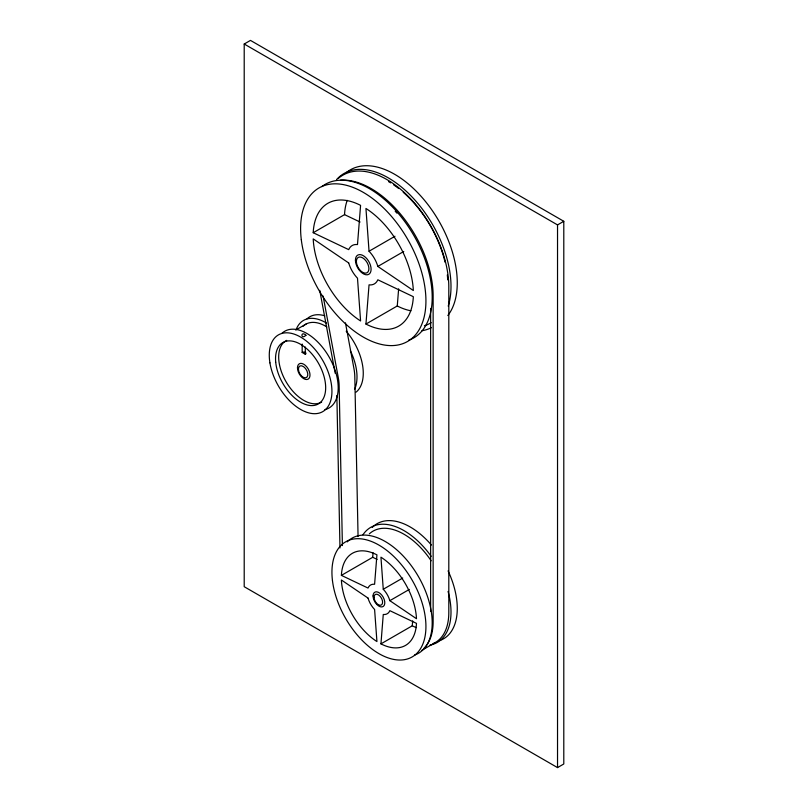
<?xml version="1.0" encoding="UTF-8"?>
<svg xmlns="http://www.w3.org/2000/svg" width="808" height="808" viewBox="0 0 808 808"><rect width="100%" height="100%" fill="white"/><g stroke="black" fill="none" stroke-linecap="round" stroke-linejoin="round"><path stroke-width="1.21" d="M365.943 324.059L369.044 284.86A22.159 12.787 60 0 0 377.831 279.79L413.332 296.698A70.892 40.935 60 0 1 365.943 324.059L397.273 305.969A70.892 40.935 60 0 0 410.959 310.787M397.273 305.969L398.637 288.82M380.942 643.875L383.265 614.484A16.614 9.595 60 0 0 389.85 610.676L416.484 623.362A53.176 30.704 60 0 1 380.942 643.875L412.272 625.786A53.176 30.704 60 0 0 416.322 627.624M412.272 625.786L412.656 620.887M244.208 44.016L250.47 40.4L563.792 221.291L563.792 763.984L557.53 767.6L244.208 586.709L244.208 44.016L557.53 224.907L563.792 221.291M313.211 232.724A70.892 40.935 60 0 1 360.59 205.363L357.489 244.561A22.159 12.787 60 0 0 348.713 249.632L313.211 232.724L344.541 214.635A70.892 40.935 60 0 1 347.208 200.374M369.044 251.238L365.943 208.454A70.892 40.935 60 0 1 413.332 290.526L377.831 266.438A22.159 12.787 60 0 0 369.044 251.238L394.981 236.259M377.831 266.438L403.758 251.47M295.688 330.048L306.131 324.018M341.39 575.377A53.176 30.704 60 0 1 376.932 554.854L374.599 584.255A16.614 9.595 60 0 0 368.014 588.052L341.39 575.377L372.72 557.288A53.176 30.704 60 0 1 373.155 552.854M383.265 589.264L380.942 557.177A53.176 30.704 60 0 1 416.484 618.726L389.85 600.667A16.614 9.595 60 0 0 383.265 589.264L402.717 578.033M389.85 600.667L409.303 589.436M421.837 650.319L435.421 642.481M344.541 214.635L360.075 222.028M372.72 557.288L377.154 559.399M302.172 344.046L302.172 352.45L305.303 354.257A2.212 1.283 0 0 0 305.879 353.682M345.45 322.857L353.954 368.63A43.42 25.068 60 0 1 354.803 376.558L358.065 536.532M323.109 296.031L338.289 377.669A43.42 25.068 60 0 1 339.138 385.598L342.4 545.582M319.756 290.355L335.169 373.225M336.855 395.556L339.976 547.945M557.53 224.907L557.53 767.6M430.634 308.444L430.634 611.333M305.303 347.056L305.303 354.257M423.695 648.551A65.579 37.865 60 0 0 433.139 621.615L433.139 296.001A87.739 50.651 60 0 0 340.491 180.204M395.213 211.252A84.194 48.611 60 0 1 396.93 213.161M433.239 643.602A65.579 37.865 60 0 0 448.804 612.575L448.804 286.961A87.739 50.651 60 0 0 407.262 195.354A87.739 50.651 60 0 0 338.259 178.477M302.172 352.45A2.212 1.283 0 0 1 305.879 353.015M321.685 402A35.451 20.463 60 0 1 285.79 381.275A35.451 20.463 60 0 1 286.709 340.37M296.183 329.523A44.309 25.583 60 0 1 326.392 323.018M350.339 350.723A44.309 25.583 60 0 1 354.732 389.082M303.131 326.2A39.875 23.028 60 0 1 326.806 326.897M281.952 333.31A44.309 25.583 60 0 1 329.442 357.58A44.309 25.583 60 0 1 324.897 409.626M307.02 318.837A44.309 25.583 60 0 1 324.796 315.807M346.198 331.179A44.309 25.583 60 0 1 356.106 392.132M448.066 591.456A66.468 38.37 60 0 1 429.886 645.138M362.954 534.765A66.468 38.37 60 0 1 431.199 556.338M369.337 533.846A62.034 35.815 60 0 1 431.159 560.792M347.177 541.905A66.468 38.37 60 0 1 417.675 575.276A66.468 38.37 60 0 1 414.504 655.096M372.246 527.432A66.468 38.37 60 0 1 431.452 545.067M448.087 570.882A66.468 38.37 60 0 1 439.572 640.623M431.442 327.644A88.617 51.167 60 0 1 421.958 330.714M336.562 179.588A88.617 51.167 60 0 1 415.524 200.748A88.617 51.167 60 0 1 448.218 306.141M388.587 181.648A84.194 48.611 60 0 1 390.618 182.861M393.647 184.84A84.194 48.611 60 0 1 398.677 188.517M403.222 192.284A84.194 48.611 60 0 1 445.087 262.267M447.309 274.952A84.194 48.611 60 0 1 447.723 279.851M431.23 322.665A84.194 48.611 60 0 1 424.422 325.745M321.826 186.638A88.617 51.167 60 0 1 414.555 236.744A88.617 51.167 60 0 1 408.606 340.219M346.885 172.165A88.617 51.167 60 0 1 431.543 209.504A88.617 51.167 60 0 1 447.834 315.524M305.949 335.28C300.596 340.4 300.596 330.159 305.949 335.28M348.713 262.974L313.211 238.895A70.892 40.935 60 0 0 360.59 320.968L357.489 278.184A22.159 12.787 60 0 1 348.713 262.974M368.014 598.072L341.39 580.003A53.176 30.704 60 0 0 376.932 641.562L374.599 609.474A16.614 9.595 60 0 1 368.014 598.072M298.415 369.084A6.646 3.838 60 0 0 305.464 377.861A6.646 3.838 60 0 0 305.464 368.458A6.646 3.838 60 0 0 298.415 369.084M374.003 597.243A6.09 3.515 60 0 0 380.457 605.283A6.09 3.515 60 0 0 380.457 596.668A6.09 3.515 60 0 0 374.003 597.243M356.379 261.449A8.858 5.121 60 0 0 365.772 273.144A8.858 5.121 60 0 0 365.772 260.61A8.858 5.121 60 0 0 356.379 261.449M297.475 367.822A8.858 5.121 60 0 0 306.868 379.518A8.858 5.121 60 0 0 306.868 366.984A8.858 5.121 60 0 0 297.475 367.822M275.7 362.136A35.451 20.463 60 0 0 315.514 405.121A35.451 20.463 60 0 0 310.605 352.48A35.451 20.463 60 0 0 275.7 362.136M269.923 362.873A44.309 25.583 60 0 0 321.453 412.292A44.309 25.583 60 0 0 310.434 344.572A44.309 25.583 60 0 0 269.923 362.873M332.462 580.629A66.468 38.37 60 0 0 408.242 658.712A66.468 38.37 60 0 0 396.102 558.762A66.468 38.37 60 0 0 332.462 580.629M373.064 595.971A8.312 4.798 60 0 0 381.871 606.939A8.312 4.798 60 0 0 381.871 595.193A8.312 4.798 60 0 0 373.064 595.971M301.303 239.724A88.617 51.167 60 0 0 402.344 343.834A88.617 51.167 60 0 0 386.163 210.575A88.617 51.167 60 0 0 301.303 239.724M355.439 260.186A11.08 6.393 60 0 0 367.185 274.801A11.08 6.393 60 0 0 367.185 259.136A11.08 6.393 60 0 0 355.439 260.186"/></g></svg>
